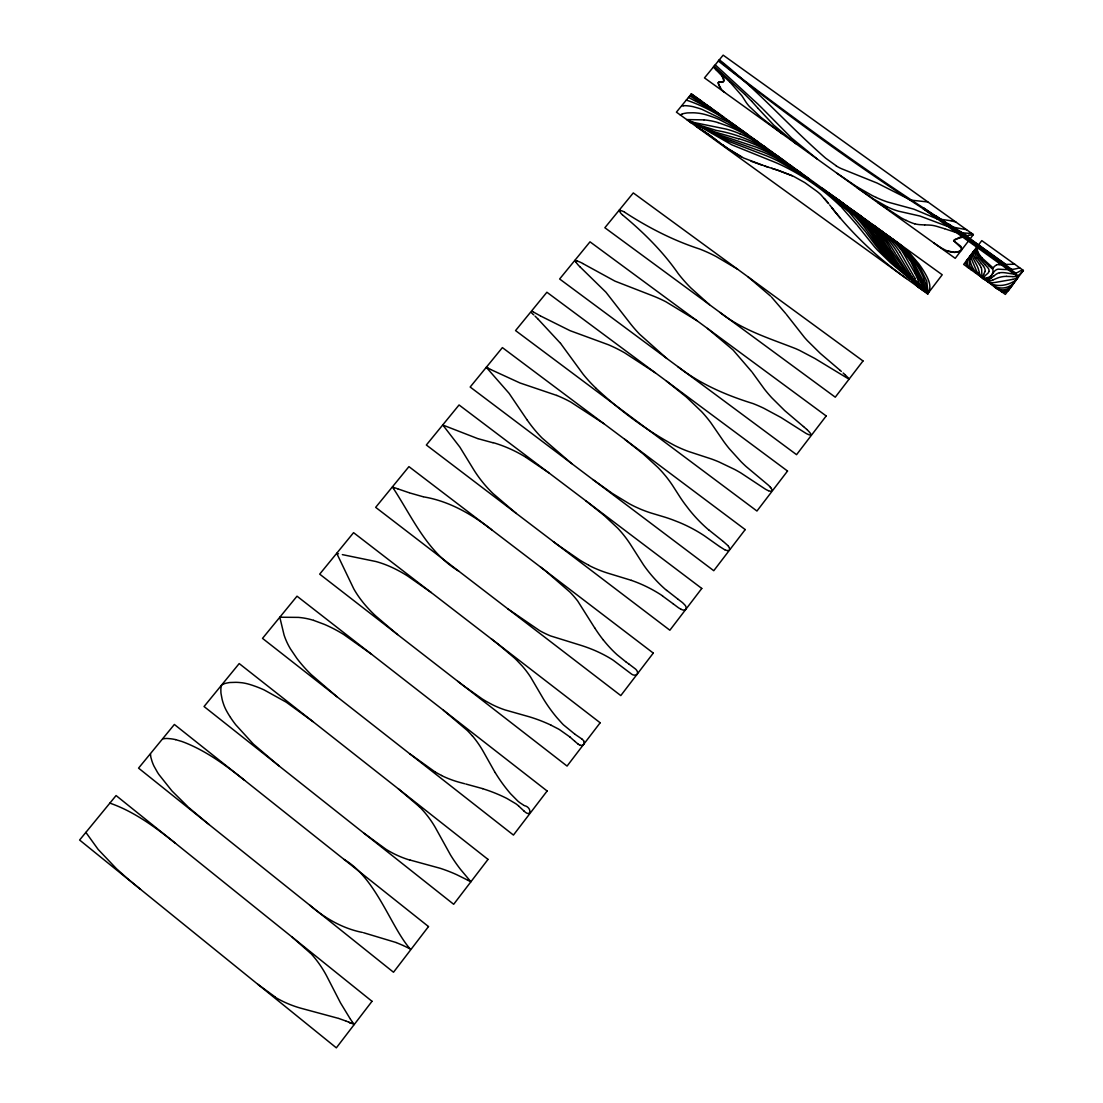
<?xml version="1.0" encoding="UTF-8"?>
<svg xmlns="http://www.w3.org/2000/svg" width="1103" height="1103" viewBox="0 0 1103 1103"><rect width="100%" height="100%" fill="white"/><g stroke="black" fill="none" stroke-linecap="round" stroke-linejoin="round"><path stroke-width="1.5" d="M926.23 292.392L926.244 292.185A3.474 3.254 25.2 0 0 926.037 290.958M926.396 289.4L926.355 289.868A5.68 5.308 25 0 1 925.5 292.35M921.157 289.207L921.17 288.559A12.629 11.802 24.6 0 0 920.357 285.636L920.233 285.222M685.956 608.994L686.038 608.622A3.971 3.888 31.4 0 0 685.17 605.382A10.423 10.23 31.5 0 0 684.646 604.775L683.198 603.3A18.586 18.255 31.5 0 0 682.247 602.431L678.152 599.287M973.204 234.456L959.127 237.503L953.654 240.702L959.541 245.307A10.092 9.362 25 0 1 961.251 246.907L961.416 249.954C952.482 256.392 941.535 248.258 933.841 242.95M970.185 256.82L970.295 256.475A9.486 8.783 26 0 1 970.888 255.096M983.586 274.523L984.4 272.841A9.61 8.907 26.2 0 0 984.965 271.462M969.22 257.454L969.344 257.178A8.796 8.148 26 0 1 969.909 256.227L970.13 255.924M927.623 293.894L942.224 274.771L691.429 93.838L676.415 112.148L927.623 293.894C932.78 286.945 927.981 278.177 924.176 271.821A83.594 78.616 23 0 0 923.266 270.332L922.011 268.387A99.187 93.452 22.7 0 0 918.744 263.755L910.182 253.635L900.71 244.976A90.86 85.51 22.7 0 0 899.207 243.791L896.642 241.888M922.232 289.992L922.577 289.055A3.943 3.681 24.9 0 0 922.604 288.531L922.494 287.58A22.212 20.764 24.4 0 0 921.708 284.988L920.812 282.506M975.7 248.602L974.749 252.215L976.155 256.641A20.116 18.599 26.1 0 0 976.803 257.73M977.644 246.066C974.762 254.559 983.862 260.749 989.143 266.071M978.099 245.459L977.423 249.443M923.308 290.765L923.652 290.075A4.04 3.778 25 0 0 923.79 289.207L923.749 288.186A22.267 20.833 24.4 0 0 923.17 285.649L914.263 265.327L901.206 247.348A75.652 71.075 22.2 0 0 900.131 246.217L898.297 244.356A87.04 81.884 22.1 0 0 888.315 235.877M924.397 291.55L924.576 291.261A4.426 4.136 25 0 0 925.017 289.662L925.045 288.779M974.859 249.705L974.666 249.981A7.211 6.673 25.9 0 0 973.715 252.587M927.223 293.591L926.506 290.461L918.289 285.263M976.651 247.375L975.893 251.539L978.058 256.709A26.444 24.418 26.2 0 0 979.009 258.074L985.034 264.734M1011.713 285.953C1007.811 294.336 997.539 290.751 993.251 285.705M1015.629 280.755L1015.132 281.403A20.433 18.916 26.9 0 1 1014.208 282.451C1009.7 287.911 1001.138 289.62 995.168 286.477A24.101 22.294 27 0 1 991.528 284.422L990.494 283.719M1023.391 270.456L1005.343 294.404L963.664 264.403L981.794 240.619L1023.391 270.456L1021.185 272.951M1009.342 289.096L1008.749 289.841A6.549 6.067 27.6 0 1 1000.862 291.357M1013.878 283.071C1010.362 289.303 1001.965 292.35 995.995 287.566M973.08 252.049L972.818 252.408A9.541 8.838 26 0 0 971.205 256.199M992.59 268.677L994.134 266.802M687.527 120.186L688.451 119.882M1020.923 273.213L1017.228 276.453M991.473 277.942L994.217 275.626M1018.138 275.736L923.404 207.736M1017.366 276.343L922.825 208.481M1022.467 269.78L1017.545 272.441M713.42 67.021L722.162 76.176C724.974 78.037 724.74 84.476 719.749 81.663L718.356 82.463L718.605 84.448L721.817 89.977A15.001 13.843 12.8 0 0 722.672 90.818L724.574 92.349M959.707 251.553L954.688 252.449L947.353 250.836M1017.131 272.634L1013.643 274.082L1005.881 272.882A31.546 29.271 28.2 0 0 1003.261 272.606L1002.737 272.593A14.256 13.208 27.6 0 0 999.511 272.827M993.224 279.817L997.553 277.997A26.582 24.666 28.3 0 1 1006.529 276.343M681.999 114.092L680.965 114.547A10.933 10.161 11.3 0 0 680.261 114.919M729 550.314L728.918 550.356A3.599 3.488 28.7 0 1 727.553 550.549M682.357 113.954L682.633 113.857A16.173 15.028 11.5 0 1 684.108 113.444L686.852 112.975A23.659 22.005 11.6 0 1 687.693 112.892L693.098 112.782A52.503 48.973 12.1 0 1 695.786 112.92L698.916 113.237A45.333 42.259 12 0 1 705.548 114.643A86.006 80.56 12 0 1 709.215 115.76L711.118 116.394M1019.613 267.739C1012.526 270.332 1005.385 269.532 998.132 269.146C991.831 270.042 991.9 280.989 984.483 279.39M1012.94 279.335L1016.539 278.342A6.632 6.135 27.5 0 0 1017.2 278.053M1012.775 279.376L995.582 282.368A16.228 15.028 26.7 0 1 989.419 282.368L989.308 282.175A8.452 7.831 26.9 0 1 986.647 280.962L986.523 280.865M986.992 278.19L985.2 278.439M969.054 235.311L955.226 239.31A7.818 7.238 25 0 0 953.626 240.675M686.686 119.565L703.976 119.882M683.57 105.75L681.847 105.902M162.941 738.803L165.009 738.583A12.74 12.174 -43.1 0 1 166.222 738.472L167.325 738.5A37.006 35.365 -44.8 0 1 168.428 738.569L169.972 738.707A46.643 44.547 -45.5 0 1 175.542 739.603M1016.938 276.522L1015.353 276.591A34.979 32.263 26.5 0 1 1013.271 276.619L1012.981 276.619M1014.677 264.196L999.787 264.637M1006.543 276.398L1012.788 276.605M924.741 224.929L928.561 225.04A47.139 43.899 24.7 0 1 929.664 225.095L931.566 225.274A22.667 21.067 24 0 1 933.152 225.495L933.621 225.591A44.051 41.018 24.5 0 1 936.378 226.239L944.595 228.721M924.631 224.929L919.93 224.667A30.581 28.292 22.2 0 1 915.835 224.074L914.718 223.771M971.867 233.505L955.694 232.388L944.747 228.762M936.612 218.67L950.91 220.752M927.871 201.959L910.733 200.112L877.133 183.07L841.892 168.869A30.636 28.292 18.5 0 1 836.115 165.781M950.731 226.722L947.022 226.212L920.205 216.119A57.122 53.275 23.9 0 0 918.882 215.788L898.407 211.156A79.03 72.701 20.8 0 1 895.388 210.204L894.299 209.832A61.989 57.122 21 0 1 887.308 206.854M951.048 226.763L966.614 229.727M692.064 122.791L690.781 122.53M620.134 210.494L619.114 210.287L619.569 211.183M691.884 122.75L692.201 122.805A13.981 13.002 11.6 0 1 693.098 123.012A8.341 7.762 11.6 0 1 694.752 123.605A20.295 18.889 11.5 0 1 695.965 124.267L696.117 124.515M620.231 210.508L620.548 210.563A14.16 13.333 8.9 0 1 621.458 210.783A8.452 7.955 8.9 0 1 623.126 211.39A20.543 19.358 8.7 0 1 624.353 212.066L624.546 212.176M691.029 122.585L716.219 132.415L738.514 138.813M342.344 554.616L375.93 561.524A103.696 101.2 -33.3 0 1 390.186 566.611L392.241 567.535A140.991 137.42 -38 0 1 407.641 576.014L431.19 592.518M797.469 170.4L770.142 153.551A125.342 118.186 14.5 0 0 756.479 147.237L720.162 135.159L690.506 121.799L726.477 129.161A96.54 90.625 13.3 0 1 740.003 133.835M951.227 220.821L955.846 222.006M338.497 553.761L336.746 553.361L353.773 588.85A101.2 98.843 -11 0 0 362.156 601.3L363.535 603.051A136.083 132.801 -6.1 0 0 375.585 615.846L397.549 634.556M175.542 739.617L181.54 741.381A102.593 97.643 -48.7 0 1 184.973 742.65C206.95 751.433 226.184 765.647 244.563 780.29M363.563 932.724L396.101 942.514M362.404 932.435C342.592 928.505 324.82 918.151 309.653 905.094M689.43 121.551L690.643 121.84L689.692 121.233M465.893 784.04L482.659 788.631M423.552 496.86C448.976 501.052 471.643 514.122 491.717 529.785M716.178 130.402L692.243 122.86M716.605 130.499C741.961 134.718 765.192 146.409 785.612 161.783M422.987 496.708L409.723 492.931M464.694 783.737L459.91 782.454A104.84 104.054 -28.2 0 1 441.655 775.616L441.6 775.478M492.944 442.758L478.137 438.718M686.3 100.097C709.008 107.529 729.111 121.151 748.385 134.938M984.814 279.624L984.91 279.679A3.309 3.075 26.8 0 0 986.661 280.093M409.999 860.023L440.262 868.309A173.929 166.76 -72.2 0 1 456.656 874.665L466.817 879.684M109.873 803.122C134.304 811.587 155.426 827.36 175.474 843.299M718.136 122.64L728.256 126.238A126.321 118.945 12.5 0 1 734.033 128.734L734.874 129.134A144.631 136.496 12.3 0 1 746.483 135.214L773.244 152.862M477.682 438.58L444.426 425.661M313.624 620.369L324.351 624.367A138.385 133.863 -44.2 0 1 330.445 627.152L331.327 627.579A158.763 153.372 -45.8 0 1 343.543 634.377L371.477 654.189M690.106 121.358L696.296 124.281M766.557 166.622L767.853 167.036M764.6 165.988L772.403 168.497M338.786 1018.483L345.859 1021.006M771.742 168.29L776.291 169.752M338.442 1018.372L301.753 1008.459A114.174 110.41 -61.1 0 1 275.198 997.25M765.896 166.415L743.615 158.005L727.098 148.105M773.051 168.704L774.347 169.117M576.29 260.694L577.379 261.066M774.995 169.324L778.883 170.62M409.103 492.724L397.866 488.877M762.008 165.147L751.102 161.245M777.587 170.179L793.319 176.204L804.818 182.615A55.729 52.199 17 0 1 805.755 183.291L816.261 190.86A41.197 38.536 17.8 0 1 820.99 194.886L828.739 203.765M691.76 122.695L690.892 122.378M779.531 170.841L792.257 175.722M711.311 116.463L711.559 116.546A115.167 108.246 11.9 0 1 719.363 119.593L740.899 130.761L766.668 148.119M691.319 121.771L692.56 122.226M397.687 488.808L394.405 487.664M577.517 261.121L579.737 261.976A24.817 23.563 6.3 0 1 582.122 263.148L582.715 263.479M392.571 487.002L394.033 487.54M631.44 580.371L609.656 573.712A115.567 112.01 15.4 0 1 588.781 565.343M719.707 81.65L718.081 82.808L719.735 87.068M692.615 122.24L693.511 122.612A24.335 22.653 11.4 0 1 695.855 123.743L696.434 124.06M396.267 942.582L403.119 945.464M346.259 1021.157L348.727 1022.15M720.025 81.774L722.327 82.187L723.885 81.015L722.162 76.176M556.822 395.453L520.037 382.989L490.725 369.533M350.161 1022.743L350.009 1022.674M350.575 1022.908L349.692 1022.55L351.499 1023.281M349.651 1022.536L348.824 1022.191M351.54 1023.294L354.228 1024.508L352.753 1022.509M740.016 133.821L741.974 134.663A130.857 123.357 13.1 0 1 756.713 142.356L779.366 157.288M444.109 425.524L442.799 425L459.882 447.129L472.622 467.893A127.162 122.585 8.1 0 0 493.096 493.606L516.328 513.46M936.585 218.67L913.835 209.17L887.763 202.07A93.397 85.731 20.2 0 1 879.725 199.036L876.099 197.423M403.312 945.547L410.495 949.049M688.493 97.422L711.38 109.611L736.528 126.376M550.935 725.14L558.063 728.807A87.716 86.668 -77 0 1 559.662 729.731L569.961 737.011M906.266 220.476L904.129 219.414A109.376 100.263 21.6 0 1 901.206 217.87L877.891 202.69M724.671 549.721L719.639 546.578M887.308 206.868L874.252 199.464L857.031 187.675M441.531 775.45L441.448 775.409A107.501 106.715 -26.9 0 1 434.913 771.81M741.533 156.971L728.849 149.319M490.518 369.422L488.326 368.278M410.054 948.814C390.683 926.658 376.261 878.388 344.108 859.458M680.799 609.118L679.365 608.318A18.53 18.131 30.1 0 1 678.276 607.629L673.285 603.892M588.823 565.26L584.425 562.833A166.015 159.949 16.1 0 1 579.737 560.034L557.498 544.73M696.586 124.432L725.609 138.564L763.124 152.09A145.996 138.04 14.8 0 1 779.049 159.852M689.072 120.985L688.534 120.71A2.303 2.137 11.4 0 0 687.996 120.503M689.789 95.837L723.733 117.152M540.498 315.954L570.044 330.666L608.429 344.756A150.008 145.913 5.1 0 1 624.698 352.85L655.375 372.842M540.125 315.748L533.99 312.328M1000.917 291.137L1000.352 290.792A6.149 5.694 27.7 0 0 1008.79 289.882M967.152 235.711C887.763 186.683 811.946 132.084 737.783 75.514A252.408 238.896 7 0 0 732.806 71.833L718.949 60.265M779.063 159.838L796.876 170.524M691.36 121.606L690.299 120.999M696.531 124.115L728.214 141.156L766.309 155.771A138.854 131.216 15.3 0 1 778.222 161.107L799.578 173.24M467.341 879.973L467.686 880.18A23.26 22.805 -73.6 0 0 468.182 880.442L470.898 881.78L468.954 879.422A23.48 22.901 -72.1 0 0 468.582 879.008L460.613 869.509A162.555 161.135 77.2 0 1 450.52 854.99L435.271 827.429A105.847 102.593 -60.8 0 0 419.319 806.638M488.188 368.209L486.947 367.506A2.385 2.289 -0.2 0 0 486.326 367.258A2.385 2.289 0.1 0 0 486.671 367.74L509.076 393.316L526.931 419.678M582.811 263.548L614.95 281.127L653.693 296.197A141.57 136.689 10.1 0 1 665.785 301.698L696.834 320.587M696.324 124.474L731.868 144.851L770.597 160.514A154.461 146.285 15.7 0 1 786.673 167.739C806.541 177.873 824.92 191.04 840.886 206.606M624.712 212.272C648.123 227.508 673.092 240.399 699.702 249.03A156.35 150.132 13.1 0 1 715.944 256.406L737.59 269.215M434.913 771.81L409.571 753.652M690.685 94.748L710.139 107.349M917.917 284.602L918.964 285.677M533.494 312.011L532.597 311.473M696.558 126.707L699.137 128.293M525.731 457.221L548.756 472.773M698.847 128.113L699.716 128.651M922.632 287.001L908.141 276.398A80.56 74.494 24.4 0 1 906.873 275.212L901.647 269.849A144.507 132.622 24.7 0 1 888.218 252.821L875.644 233.602A93.769 88.268 19.7 0 0 867.482 223.757L862.036 218.449A129.837 122.709 19.2 0 0 859.485 216.174L843.423 203.545M699.426 128.472L700.281 129.01M700.005 128.83L701.425 129.713M922.715 287.042L925.803 289.11A8.659 8.079 25.3 0 1 927.582 290.737M275.309 997.057L257.812 984.276M700.57 129.189L702.57 130.444M856.59 186.6L871.853 195.341A122.847 112.368 20.1 0 0 876.099 197.423M800.226 173.64L819.35 186.958M718.343 61.01C797.8 123.619 880.029 183.029 966.366 235.877M918.137 285.167L917.544 284.795A18.186 16.945 24.6 0 1 916.8 284.312L915.78 283.568A23.177 21.577 24.6 0 1 915.063 283.016L913.408 281.596M524.311 805.617C532.239 807.134 531.288 818.357 524.049 811.077M856.493 186.545L837.108 173.336M701.715 129.892L704.265 131.533M523.953 805.383L520.34 803.025A19.592 19.399 -80.4 0 1 519.568 802.474L518.507 801.647A24.942 24.707 -81.1 0 1 517.762 801.012L510.51 793.677A156.13 154.572 44.3 0 1 495.15 772.5M702.845 130.623L708.705 134.566M797.524 170.937L799.11 171.985M691.236 94.072L701.756 101.297M704.541 131.712L705.658 132.457M927.333 292.943A3.805 3.557 25.2 0 0 926.382 289.937A10.01 9.362 25.2 0 0 925.872 289.386L924.452 288.007A17.855 16.697 25.1 0 0 923.514 287.207L918.951 284.133M799.703 172.371L800.861 173.143M918.799 284.022L905.756 273.847M921.612 285.884L925.996 289.138A12.174 11.375 25.2 0 1 926.479 289.579L926.699 289.799M917.82 283.981L919.612 287.373A18.737 17.538 24.6 0 1 919.805 287.745L919.971 288.076A12.974 12.092 25.2 0 0 920.205 288.517M575.159 734.391L581.764 738.913M575.008 734.295L563.44 724.823A85.262 84.366 35.3 0 1 562.144 723.499L556.808 717.529A152.876 150.091 32.5 0 1 543.2 698.557L530.626 677.118A100.29 99.105 -47.3 0 0 522.353 666.157L516.783 660.27A139.474 137.255 -51.4 0 0 514.15 657.746L497.55 643.725M997.801 288.958L996.726 288.2M802.295 174.109L803.232 174.757M706.223 132.843L707.878 133.987M662.489 595.965L673.23 603.851M803.866 175.198L804.818 175.846M628.862 663.992L635.48 668.997A12.795 12.657 39.8 0 1 635.962 669.48L636.197 669.728A4.743 4.688 38.9 0 1 637.548 672.83A2.661 2.633 39.1 0 1 637.134 674.305A2.661 2.633 39 0 1 635.797 674.981A4.743 4.688 38.4 0 1 632.446 674.622L632.198 674.471A12.767 12.602 36.9 0 1 631.578 674.098L613.144 660.173A108.356 107.777 88.3 0 0 607.146 656.561L604.72 655.237A136.317 135.228 -83.9 0 0 595.937 650.977L594.807 650.48A153.441 151.924 -82.1 0 0 581.171 645.42L550.507 635.907A105.281 103.13 12.2 0 1 539.781 630.723L507.945 608.925M727.746 148.56L726.546 147.719M628.71 663.882L626.09 662.007M798.089 170.827L802.212 173.764M708.154 134.18L709.257 134.952M920.702 285.112L917.641 282.988M988.247 282.106C995.844 287.4 1006.35 285.87 1013.974 281.403A20.543 19.013 26.9 0 0 1015.105 280.658L1015.918 280.024A9.83 9.1 27.4 0 0 1016.787 279.183A6.232 5.763 27.5 0 0 1017.076 278.838M719.928 114.395L691.029 94.334M806.693 177.169L808.885 178.741M920.798 285.181L921.584 285.746M725.995 147.319L726.822 147.912M918.041 283.209L911.836 278.673M719.418 546.426L704.293 535.727A147.168 145.527 33.1 0 0 679.241 522.408L672.651 519.83A153.179 151.58 33.7 0 0 664.806 517.142L650.977 512.992A152.49 145.858 16.6 0 1 648.674 512.233A130.512 125.163 16.8 0 1 645.641 511.158L642.594 510A114.312 109.831 16.9 0 1 640.333 509.076L635.356 506.842A125.425 120.365 16.9 0 1 629.386 503.795L612.606 493.592L592.89 479.557M710.456 107.584L712.4 108.976M919.557 284.312L918.785 283.747M916.634 282.216L909.506 275.64M708.981 134.759L710.346 135.738M724.354 146.147L726.27 147.526M792.602 166.829L770.197 152.352A128.086 120.778 14.1 0 0 738.569 138.633M915.256 282.216L914.539 281.706M960.451 231.823L1005.646 264.237M960.286 232.044L1005.191 264.265M948.125 223.73L1011.809 269.422M935.758 215.719L1015.877 273.213M836.143 165.726L825.664 158.184C789.279 126.514 757.389 89.839 719.349 59.783M758.216 142.025L728.256 122.088L702.059 109.404A90.667 84.917 11.3 0 0 698.875 108.301L693.332 106.729A41.445 38.591 11.5 0 0 688.217 105.902L686.811 105.764A32.911 30.622 11.4 0 0 685.804 105.695L684.811 105.667A11.347 10.534 11.2 0 0 683.708 105.736M709.519 135.145L711.973 136.924M725.719 147.126L723.278 145.348M817.185 158.997L791.554 138.027L762.862 108.963M782.013 133.684L760.932 117.345L749.489 106.577A43.693 40.218 14.7 0 1 748.179 105.061L747.862 104.675A39.598 36.468 14.6 0 1 745.793 101.848L742.677 96.954A37.902 35.131 12.3 0 0 741.836 95.727L730.365 82.587M796.78 144.314L773.92 125.287L758.064 108.384M858.782 214.575L874.789 227.204M764.172 146.327L765.689 147.416M822.81 188.627L840.969 202.442M828.698 192.873L832.503 195.645M832.917 195.92L843.312 203.462L837.784 199.464M842.278 202.676L865.235 220.655A101.903 96.002 19.8 0 1 870.129 225.439L870.157 225.467M847.283 206.289L867.303 221.841M852.84 210.287C868.102 220.559 881.973 233.34 890.879 249.636M864.835 218.946L873.976 225.839M890.397 237.379L897.456 243.156A90.501 85.179 22.2 0 1 899.372 244.907L913.27 261.632L922.894 280.203M892.479 238.882C906.156 249.002 917.103 262.79 923.859 278.411M872.583 224.529L887.115 236.621A102.207 96.306 21.1 0 1 900.241 252.49M975.99 273.282L969.882 266.333L968.765 258.764A9.086 8.424 26 0 1 969.123 257.661M710.608 135.931L714.124 138.523M724.092 145.954L722.727 144.962M873.011 224.833C895.967 240.744 919.475 262.431 923.997 291.261M821.252 187.662L823.734 189.495M821.225 188.323L822.769 189.468M748.165 276.95L770.556 296.1M720.066 312.48C742.264 330.087 769.66 338.428 795.608 348.617A162.265 156.764 24.8 0 1 799.785 350.52L814.924 358.503L847.931 378.536A16.917 15.993 25.2 0 0 849.172 379.032A16.972 16.104 25.4 0 0 848.345 377.998L845.16 374.841M723.003 145.155L719.225 142.342M832.572 195.7L838.625 200.25M707.464 328.418L732.985 349.913L751.984 371.987M677.766 366.582C700.033 383.996 726.188 395.26 753.018 403.56A151.483 147.388 25.8 0 1 763.634 408.165L780.869 417.43L806.017 433.382A23.246 22.157 25.6 0 0 808.044 434.361L808.499 434.541A12.74 12.147 25.9 0 0 809.85 434.982L810.002 435.023A8.534 8.135 26 0 0 811.16 435.244L811.339 435.051A8.548 8.162 26.2 0 0 810.788 433.989L810.705 433.865A12.767 12.202 26.1 0 0 809.905 432.707L809.712 432.473A23.342 22.35 26 0 0 808.085 430.68L806.831 429.481M906.459 278.576C881.917 260.956 859.334 240.578 839.797 217.512M709.463 304.676L690.809 287.897A153.579 143.087 17.4 0 1 678.276 273.696C662.793 251.374 643.38 232.223 622.547 214.947M666.791 358.447L639.712 334.306A138.302 130.099 15.9 0 1 631.026 324.447L605.961 292.24L580.068 266.912M557.415 544.675L553.472 541.697M823.389 189.937L828.16 193.577M713.862 138.316L714.661 138.923M666.364 381.004L686.452 397.121L701.522 411.557A134.759 131.285 12.2 0 1 710.828 422.725L723.651 441.379A141.17 133.67 24.5 0 0 729.304 448.714L740.913 461.55A163.134 154.075 24.8 0 0 745.931 466.376L768.198 485.017A26.072 25.176 27 0 1 770.142 486.947M603.81 423.635L570.858 402.112A129.864 126.804 -0.8 0 0 556.822 395.439M625.787 661.786L617.225 654.851A105.626 103.227 28.3 0 1 612.179 650.012L610.276 648.026A131.822 128.431 28.2 0 1 603.892 640.678L603.12 639.712M714.399 138.716L715.737 139.723M719.501 142.549L715.475 139.529M624.712 439.297L643.545 454.229L657.871 467.396A128.017 125.673 8.5 0 1 662.407 472.236L665.895 476.344A116.408 114.147 9.8 0 1 667.384 478.233L669.314 480.798A144.907 142.411 5.9 0 1 672.499 485.361L680.193 497.343A148.615 141.846 25.3 0 0 684.88 504.057L689.141 509.627A142.949 136.538 25.4 0 0 708.746 529.95M825.402 190.75L831.469 195.41M677.793 599.012L666.777 590.395M464.184 686.19L482.039 698.819A131.574 129.727 6.5 0 0 486.561 701.563L492.324 704.665A97.988 96.94 1.8 0 0 505.091 709.946L529.123 716.743A160.693 157.453 -74.9 0 1 550.948 725.126M571.781 463.646L542.069 438.015A139.805 133.601 12.2 0 1 526.944 419.664M983.835 278.921L981.946 276.288L981.725 271.435A12.036 11.168 26.1 0 0 981.298 267.795M585.776 500.748L604.168 515.487L617.777 528.227A117.773 116.353 0.7 0 1 631.343 545.82L643.476 564.819A133.918 129.189 26.4 0 0 666.681 590.491M574.897 741.409L577.917 743.932M464.06 686.107L457.924 681.392M843.409 203.683L844.967 204.868M911.643 278.535L908.431 276.026A128.706 118.324 24.2 0 1 885.53 252.284L875.865 238.345M838.804 200.374L859.982 218.408A112.961 106.55 19 0 1 873.411 234.705L875.327 237.531M913.656 281.251L911.064 278.094M919.64 284.491L917.668 279.128M540.484 566.997L545.144 570.596M458.71 571.12C427.247 551.872 412.756 518.189 393.578 488.698M491.359 638.913L497.425 643.642M920.771 285.36L924.466 288.6M908.913 276.37L915.049 281.334M832.324 196.072L854.673 215.912A131.271 124.074 18.2 0 1 863.911 226.556L876.664 244.314A137.654 126.404 23.7 0 0 882.303 251.305L893.788 263.548A159.08 145.72 24 0 0 898.738 268.153L909.52 277.06L912.898 281.251M545.489 570.871L569.961 592.104A107.281 106.426 -21.2 0 1 577.71 601.025L594.71 627.938M443.378 710.194L467.217 730.42A111.086 108.673 -56.7 0 1 472.249 735.839L472.456 736.087M312.907 721.583L286.27 702.197L264.072 689.899A128.389 123.191 -47.9 0 0 255.799 686.493L253.221 685.583A95.561 91.894 -45.7 0 0 249.292 684.329A50.173 48.353 -42.1 0 0 242.15 682.771L238.731 682.454A58.128 56.019 -42.8 0 0 235.821 682.33L229.907 682.523A26.141 25.19 -40 0 0 228.997 682.633L225.963 683.226A17.869 17.221 -39.2 0 0 224.323 683.722L224.116 683.805A15.139 14.587 -39 0 0 223.619 683.998L222.392 684.577A12.078 11.637 -38.8 0 0 221.675 684.991A12.064 11.623 -38.2 0 0 221.427 685.763L221.11 687.059A15.111 14.56 -38.2 0 0 221.041 687.486L220.986 687.803A17.827 17.179 -38.3 0 0 220.848 689.485L220.917 692.519A26.031 25.121 -38.2 0 0 221 693.429L222.089 699.15A57.356 55.55 -37.5 0 0 222.834 701.949L223.909 705.162A49.621 48.022 -37.8 0 0 226.997 711.711A93.038 90.418 -35 0 0 229.093 715.254L230.403 717.295M337.228 696.944L311.143 674.512A151.676 148.298 -16.2 0 1 301.602 664.296L300.981 663.537A133.091 130.099 -19 0 1 296.817 658.298L290.447 648.881A71.419 69.613 -27 0 1 284.078 635.038L279.804 617.225L298.472 617.39A72.688 70.509 -37.9 0 1 313.624 620.355M398.39 788.852L419.292 806.665M364.1 833.303L386.05 849.324A102.51 101.076 -54 0 0 409.971 860.133M829.222 194.418L849.186 212.286L865.221 231.354M993.127 267.96L981.822 257.812M279.031 765.923L253.373 744.084L235.752 724.781A123.564 120.379 -32.3 0 1 230.541 717.529L230.513 717.474M848.993 208.012L861.595 218.904A101.862 95.961 19.4 0 1 869.219 227.066L886.164 251.608A140.784 129.258 24.5 0 0 894.478 262.362L895.25 263.231A125.687 115.594 24.3 0 0 901.523 269.932L903.385 271.752A100.704 92.886 24.2 0 0 908.307 276.177M723.237 541.435L708.774 529.909M723.444 541.601L727.856 545.571M917.682 283.43L918.84 284.367M208.991 824.506L188.944 807.699M865.896 232.264L875.782 245.473A144.369 132.47 23.6 0 0 883.145 253.869L895.994 266.333L913.835 281.141M292.254 937.178L309.86 952.689M140.522 889.349L127.493 878.553M841.603 202.966L855.363 215.099A123.77 116.89 18.6 0 1 859.844 219.649L863.277 223.509A112.547 106.164 18.8 0 1 864.766 225.288L866.682 227.701A140.053 132.498 18.1 0 1 869.853 231.988L877.519 243.239A143.886 132.029 24 0 0 882.179 249.54L886.412 254.779A138.399 127.093 24 0 0 905.728 273.889M909.451 277.129L908.307 276.177M971.205 269.794L971.412 269.959A12.216 11.32 26.1 0 0 971.964 270.387M569.713 736.804L574.828 741.34M915.504 282.52L917.613 285.401M803.149 426.282L784.688 410.592L771.728 397.714A147.044 137.985 24.1 0 1 764.324 389.001L752.536 372.745M919.557 284.974L920.688 285.939A25.41 23.797 24.9 0 1 922.591 287.773A14.491 13.553 25 0 1 923.211 288.503M803.439 426.516L804.142 427.123M916.331 283.223L917.737 284.436M909.989 279.128L890.411 262.652L877.588 250.216A155.399 142.425 23.5 0 1 874.582 246.92L857.679 225.812M992.397 268.939L989.281 266.195M804.418 427.357L806.72 429.384M839.824 370.084L820.287 353.401L807.41 340.689A157.219 146.147 23.7 0 1 804.39 337.325L786.439 314.465M127.024 878.153L116.794 868.985M840.196 370.401L841.341 371.408M531.481 312.783L532.266 313.5M912.278 281.1L915.89 284.629A21.26 19.895 24.6 0 1 916.262 284.988L918.247 287.083M913.518 282.203L916.993 285.76M914.842 283.388L918.275 286.725A16.766 15.69 24.7 0 1 919.102 287.718L919.406 287.952M843.119 372.993L844.898 374.593M188.213 807.051L171.944 790.92L158.929 774.554A103.544 99.918 -40.7 0 1 157.467 772.321L153.937 766.034A46.188 44.299 -43 0 1 151.869 760.822L150.849 757.237A12.753 12.188 -43.3 0 1 150.697 756.038L150.477 753.997M518.617 805.976L523.994 811.022M715.227 64.815L758.45 104.592M518.562 805.935L518.3 805.686A19.757 19.482 -75.7 0 0 517.583 805.066L516.521 804.239A25.217 24.845 -75.2 0 0 515.721 803.673L506.856 798.434A165.767 160.735 -72.8 0 0 482.631 788.686M714.151 66.111L744.787 94.348M622.395 214.809L622.23 214.658A24.638 23.122 9.8 0 1 621.568 214.023L621.237 213.706A8.438 7.928 9.3 0 1 620.244 212.396A14.118 13.264 9.5 0 1 619.748 211.542L619.61 211.266M532.652 313.845L533.755 314.879M579.985 266.843L579.489 266.374A24.693 23.356 7.9 0 1 577.71 264.472L576.29 262.624M116.187 868.419L98.098 849.365L85.882 832.393M953.654 240.702L961.788 248.368M596.213 388.463C619.996 410.523 646.206 430.335 674.871 445.612A131.877 125.342 17.7 0 0 688.424 451.444L711.38 458.958A149.718 146.864 27.7 0 1 719.032 461.964L734.777 469.506A168.594 165.698 29.4 0 1 740.871 472.953L765.151 489.001A25.962 24.928 26.4 0 0 767.564 490.311A14.835 14.256 26.7 0 0 768.474 490.697M745.063 94.61L751.805 101.393M713.655 66.731L730.158 82.38M918.951 285.553L919.144 285.732A22.915 21.453 24.8 0 1 920.647 287.318L920.936 287.676A12.533 11.706 24.9 0 1 921.75 288.793L921.832 288.931A8.383 7.831 24.9 0 1 922.37 289.924L922.453 290.144M759.043 105.185L762.283 108.384M535.052 316.12L537.685 318.739M537.919 318.974L560.489 343.309M985.365 265.065L986.647 266.416A13.774 12.781 26.5 0 1 988.578 268.815L988.66 269.035A3.957 3.667 26.6 0 1 988.936 269.794A3.681 3.419 26.6 0 1 988.95 271.159M918.758 287.456L917.889 286.49M841.754 207.488L857.017 224.984M898.214 263.769A150.229 137.792 25.2 0 0 908.155 276.384L913.449 281.885M916.8 285.553L917.627 286.422M917.324 286.118L917.917 286.725M771.438 296.997L785.777 313.624M870.226 225.55L870.336 225.66A99.284 93.507 19.7 0 1 881.269 239.737M751.846 101.435L757.899 108.191M912.664 281.389L908.155 276.37M980.953 263.038L976.858 257.812M914.249 282.823L913.698 282.175M981.325 263.452L982.938 265.382A18.834 17.483 26.2 0 1 983.531 266.181M824.382 198.471L828.022 202.855M840.403 218.215L839.204 216.808M836.832 213.954L839.507 217.153M838.9 216.45L836.239 213.237M917.338 285.815L916.221 284.436M916.097 284.284L913.78 281.403M835.647 212.521L836.529 213.596M835.068 211.804L835.95 212.879M560.586 343.405L583.087 374.165A146.147 138.44 14.5 0 0 596.227 388.449M829.677 204.979L835.357 212.162M834.199 210.728L834.778 211.445M833.909 210.37L833.055 209.28M832.765 208.922L831.91 207.833M908.693 276.164L891.431 250.56M713.793 66.566L716.688 70.454M915.642 261.466L907.976 252.242L899.386 244.177A75.555 70.978 22.5 0 0 894.561 240.385M916.124 262.128L917.944 264.692A97.891 92.211 22.5 0 1 920.536 268.691L926.754 281.127L927.775 290.172A8.204 7.666 25 0 1 926.575 293.136M917.82 285.691L919.157 287.593M576.124 262.404L575.559 261.604M352.477 1022.136L350.506 1019.296M898.228 263.769L882.938 239.889M350.313 1019.02L340.51 1002.889L326.764 976.169A118.352 112.23 -62.9 0 0 310.012 952.537M909.327 275.364L895.939 254.338M392.475 487.112L393.468 488.532M900.241 252.49L914.732 277.984M915.325 282.01L913.932 279.886M979.519 264.527L976.403 260.211A28.085 25.948 26.2 0 1 975.934 259.508L975.121 258.157M913.822 279.707L912.195 277.184M881.297 239.723L892.865 257.84A146.258 134.208 24.9 0 0 908.017 276.536M911.96 276.798L910.085 273.861M495.095 772.527L483.555 751.998A108.204 105.888 -56.4 0 0 472.525 736.018M910.044 273.778L896.256 250.657A106.439 100.345 20.6 0 0 874.086 225.715M895.36 253.387L891.334 246.948A102.455 96.54 20.3 0 0 874.927 227.08M975.231 262.238L973.356 258.598A11.981 11.085 26 0 1 972.556 256.144L972.556 255.993A7.101 6.577 25.9 0 1 972.736 253.263A8.603 7.969 26 0 1 973.204 252.118M975.493 262.721L976.996 265.63A29.271 27.23 25.6 0 1 978.582 269.739L979.395 272.551M914.842 278.19L915.38 279.224M974.928 257.785L974.859 257.675A16.228 15.001 26.1 0 1 974.473 256.861L974.404 256.709A9.017 8.341 25.9 0 1 973.604 252.684M917.213 282.74L916.248 280.865M917.31 282.947L917.737 283.774M984.717 279.059L984.427 276.439L986.702 274.247A6.701 6.204 26.4 0 0 989.046 271.435M915.132 273.572L902.406 251.539A80.133 75.321 21.8 0 0 898.421 246.52L895.415 243.17A73.35 68.896 21.8 0 0 891.996 239.682A100.345 94.541 21.6 0 0 881.545 231.01M915.283 273.889L916.359 276.219M916.579 276.701L917.448 278.645M920.702 282.23L910.72 261.439L898.435 245.059A83.69 78.699 22 0 0 886.205 234.401M971.564 259.177L976.389 270.621A21.384 19.785 26.6 0 0 982.759 278.301M971.522 258.984L971.495 258.902A9.127 8.452 26 0 1 971.26 256.213M584.204 742.995A2.661 2.647 71.8 0 1 582.467 745.27M583.611 740.83A3.723 3.709 72.3 0 1 584.176 742.595M581.75 738.927A9.196 9.141 75.4 0 1 583.597 740.72M580.123 745.256A9.169 9.127 68.5 0 1 577.931 743.918M582.081 745.325A3.723 3.709 71.5 0 1 580.247 745.228M575.435 260.46A4.481 4.247 6.6 0 0 574.98 260.377A4.481 4.247 6.8 0 0 575.104 260.873M772.141 490.325A5.019 4.826 27.2 0 0 771.604 489.015A10.037 9.679 27.1 0 0 770.887 487.884M770.128 486.961A14.863 14.339 27 0 1 770.763 487.705M768.681 490.766A10.024 9.637 26.9 0 0 769.977 491.152A5.019 4.826 27.1 0 0 771.397 491.29M729.441 548.081A3.599 3.488 28.8 0 1 729.621 549.404M729.373 547.833A5.267 5.115 28.7 0 0 728.918 547.019L728.476 546.357A9.362 9.1 28.6 0 0 728.09 545.833M725.002 549.873A9.348 9.072 28.3 0 0 725.609 550.107L726.367 550.342A5.267 5.115 28.6 0 0 727.291 550.549M603.107 639.726A147.65 143.583 28.4 0 1 594.724 627.924M493 442.579A134.014 131.367 -11.8 0 1 525.745 457.194M631.426 580.385A137.71 137.02 51 0 1 662.558 595.854M685.349 609.876A4.798 4.688 31.3 0 1 681.213 609.27M981.918 257.73A19.013 17.565 26.1 0 1 977.065 249.526M961.968 248.465A4.205 3.902 25 0 1 959.651 251.456M914.704 223.826A47.277 43.651 22.1 0 1 906.308 220.407M968.641 267.988A6.122 5.68 25.9 0 1 967.083 259.881M969.247 268.277A6.783 6.287 26 0 1 967.372 259.605M971.316 269.642A10.092 9.362 26.1 0 1 967.634 259.081M980.126 276.067A24.955 23.094 26.4 0 1 970.171 261.039L969.964 260.267A11.526 10.672 26.1 0 1 969.882 259.315M969.882 259.246A9.362 8.672 26 0 1 970.144 256.944M970.957 254.972A13.112 12.147 26.2 0 1 971.798 253.745M983.49 279.1A5.446 5.046 26.9 0 1 983.738 274.606M983.614 279.211A13.636 12.643 26.8 0 1 979.257 272.579M973.246 252.008A10.106 9.362 26 0 1 974.059 250.781M979.505 264.541A16.642 15.456 26 0 1 981.16 267.56M983.476 266.361A7.004 6.494 26.4 0 1 985.131 271.476M992.714 268.649A7.928 7.349 26.6 0 1 986.978 277.804M994.465 266.443A7.749 7.17 27.1 0 1 995.127 265.892L995.788 265.409A9.141 8.466 27.1 0 1 996.312 265.092M996.629 264.899A4.839 4.481 26.9 0 1 998.642 264.555M998.766 264.541A11.264 10.437 27.1 0 1 999.787 264.637M991.39 277.859A10.465 9.706 26.5 0 1 986.785 280.452M994.272 275.681A15.883 14.725 27.7 0 1 999.442 272.689M987.695 280.893A5.019 4.646 26.8 0 1 985.586 280.176M993.183 279.748A13.36 12.381 26.5 0 1 987.723 281.155M1017.269 278.011A7.418 6.866 27.5 0 0 1017.724 277.722L1017.779 277.68A3.24 2.992 27.6 0 0 1018.262 277.308M688.823 121.054A4.398 4.081 11.4 0 1 689.278 121.123M924.59 290.985A4.895 4.564 25.1 0 0 924.052 289.744A9.775 9.141 25 0 0 923.335 288.655M925.968 290.723A5.101 4.757 25.2 0 0 925.514 289.951L925.127 289.4A9.045 8.452 25.1 0 0 924.686 288.848M927.981 292.64A2.537 2.371 25.3 0 1 927.733 293.963A2.496 2.33 25.3 0 0 928.161 292.764M926.713 289.786A4.522 4.219 25.3 0 1 928.078 292.64M927.595 290.847A3.502 3.281 25.3 0 1 928.188 292.419M703.976 119.855A66.731 62.388 12.7 0 1 718.15 122.612M867.33 221.813A95.285 89.701 20.1 0 1 883.02 239.834M922.77 280.245A33.959 31.78 24 0 1 925.127 288.779M923.638 278.494A30.76 28.788 24.2 0 1 926.672 289.386M787.528 471.036L756.948 511.034L515.556 330.583L546.895 292.24L787.528 471.036M745.201 529.592L713.765 570.706L470.168 387.029L502.389 347.61L745.201 529.592M701.784 588.451L669.866 630.227L426.351 445.005L459.055 404.966L701.784 588.451M547.129 790.989L513.446 835.068L262.514 638.375L297.01 596.185L547.129 790.989M653.279 653.086L620.796 695.579L375.668 507.352L408.937 466.624L653.279 653.086M600.156 722.782L567.066 766.075L319.691 574.139L353.567 532.666L600.156 722.782M973.37 234.581L955.226 258.336L704.486 77.899L723.154 55.15L973.37 234.581M428.502 926.561L393.509 972.239L138.564 768.129L174.371 724.464L428.502 926.561M372.014 1001.303L336.346 1047.85L79.609 840.031L116.077 795.553L372.014 1001.303M863.015 360.957L835.261 397.19L604.858 227.742L633.287 192.928L863.015 360.957M826.188 415.955L796.559 454.67L559.635 278.99L590.008 241.833L826.188 415.955M488.009 859.402L453.678 904.281L204.055 706.527L239.199 663.565L488.009 859.402"/></g></svg>
